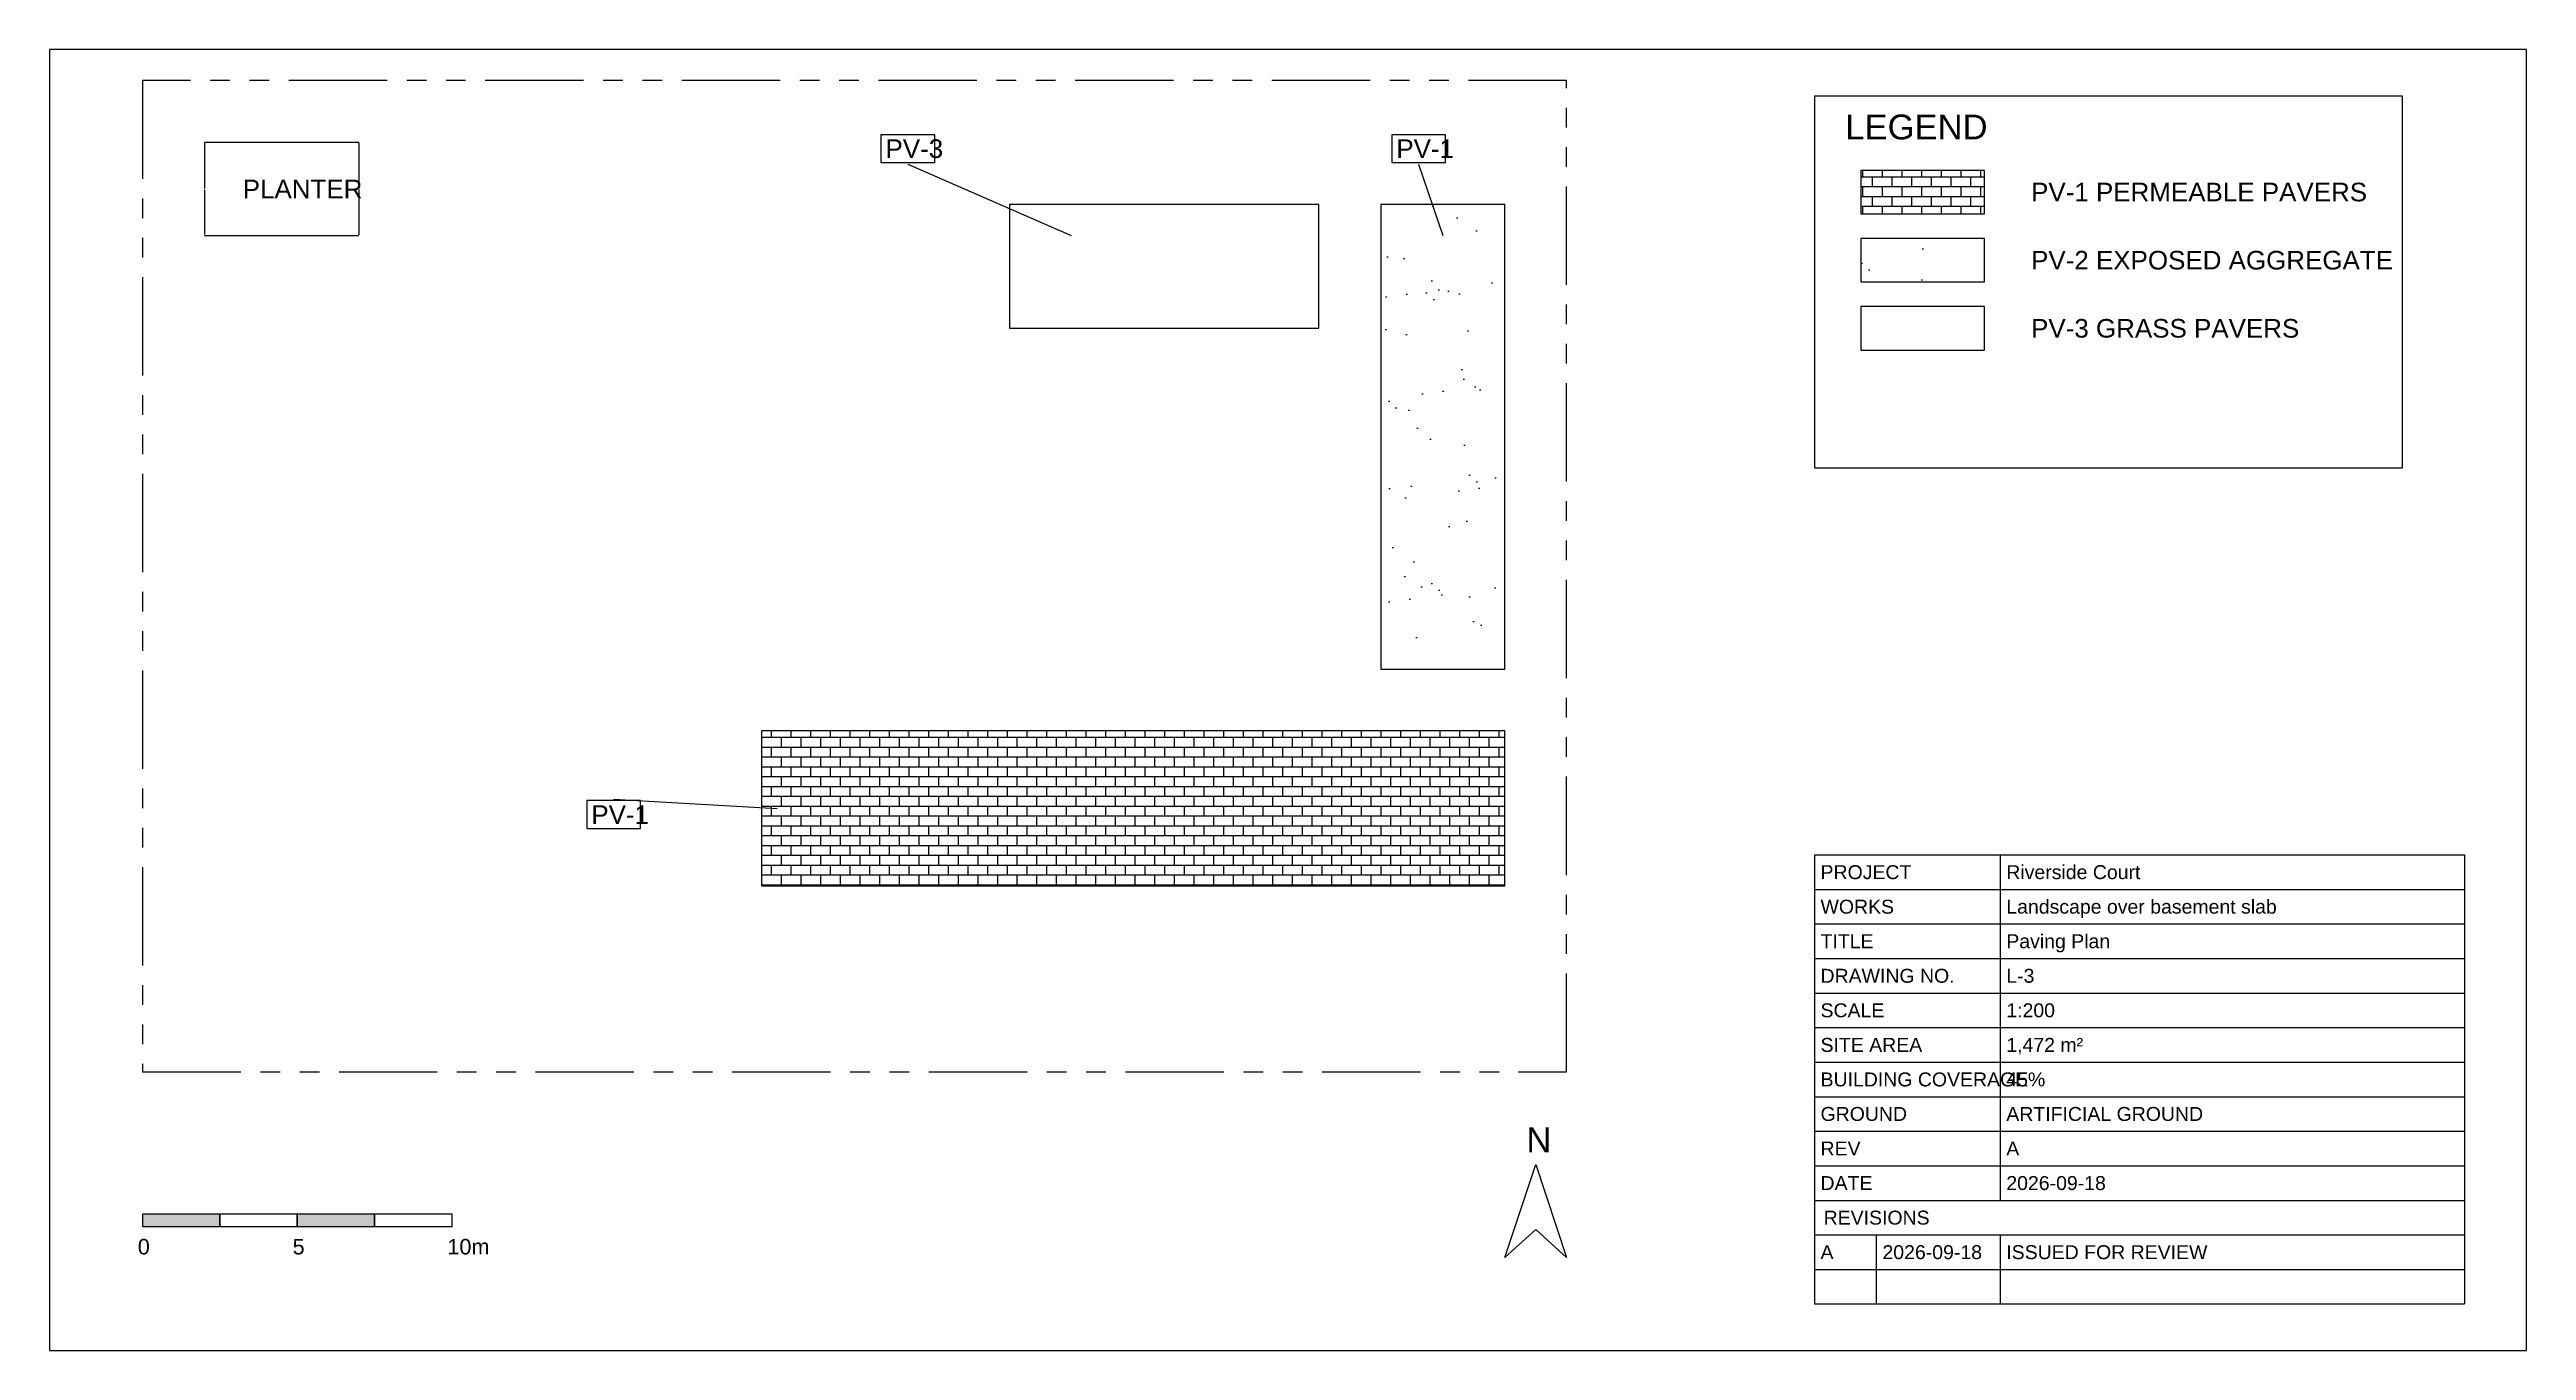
# Model space of a CAD drawing. Header units: metres. Extents: x -3 to 77, y -9 to 33.
import ezdxf

# ---------------------------------------------------------------- set-up
doc = ezdxf.new("R2010")
doc.units = ezdxf.units.M
doc.linetypes.add('PHANTOM', pattern=[6.35, 3.175, -0.635, 0.635, -0.635, 0.635, -0.635])
for name, color, linetype in [('FRAME', 7, 'Continuous'), ('HATCH', 7, 'Continuous'), ('LEADER', 7, 'Continuous'), ('PAVE', 7, 'Continuous'), ('PLANT', 7, 'Continuous'), ('SITE', 7, 'Continuous'), ('TEXT', 7, 'Continuous')]:
    doc.layers.add(name, color=color, linetype=linetype)
doc.styles.add('LABELS', font='arial.ttf')

msp = doc.modelspace()

# ---------------------------------------------------------------- hatches: boundary and pattern name
at = {"layer": 'FRAME'}
h = msp.add_hatch(color=7, dxfattribs=at)
h.dxf.hatch_style = 1
h.paths.add_polyline_path([(0, -5), (2.5, -5), (2.5, -4.6), (0, -4.6)])
h = msp.add_hatch(color=7, dxfattribs=at)
h.dxf.hatch_style = 1
h.paths.add_polyline_path([(5, -5), (7.5, -5), (7.5, -4.6), (5, -4.6)])
at = {"layer": 'HATCH'}
h = msp.add_hatch(dxfattribs=at)
h.set_pattern_fill('BRICK', scale=0.05)
h.paths.add_polyline_path([(55.5, 27.7), (59.5, 27.7), (59.5, 29.1), (55.5, 29.1)])
h = msp.add_hatch(dxfattribs=at)
h.set_pattern_fill('AR-B816', scale=0.05)
h.paths.add_polyline_path([(28, 24), (38, 24), (38, 28), (28, 28)])
h = msp.add_hatch(dxfattribs=at)
h.set_pattern_fill('AR-SAND', scale=0.05)
h.paths.add_polyline_path([(40, 13), (44, 13), (44, 28), (40, 28)])
h = msp.add_hatch(dxfattribs=at)
h.set_pattern_fill('AR-SAND', scale=0.05)
h.paths.add_polyline_path([(55.5, 25.5), (59.5, 25.5), (59.5, 26.9), (55.5, 26.9)])
h = msp.add_hatch(dxfattribs=at)
h.set_pattern_fill('AR-B816', scale=0.05)
h.paths.add_polyline_path([(55.5, 23.3), (59.5, 23.3), (59.5, 24.7), (55.5, 24.7)])
h = msp.add_hatch(dxfattribs=at)
h.set_pattern_fill('BRICK', scale=0.05)
h.paths.add_polyline_path([(20, 6), (44, 6), (44, 11), (20, 11)])

# ---------------------------------------------------------------- linework, layer by layer
at = {"layer": 'FRAME'}
for p, q in [((54, 7), (75, 7)), ((54, 7), (54, 5.885)), ((60, 7), (60, 5.885)), ((75, 7), (75, 5.885)), ((54, 5.885), (75, 5.885)), ((54, 5.885), (54, 4.769)), ((60, 5.885), (60, 4.769)), ((75, 5.885), (75, 4.769)), ((54, 4.769), (75, 4.769)), ((54, 4.769), (54, 3.654)), ((60, 4.769), (60, 3.654)), ((75, 4.769), (75, 3.654)), ((54, 3.654), (75, 3.654)), ((54, 3.654), (54, 2.538)), ((60, 3.654), (60, 2.538)), ((75, 3.654), (75, 2.538)), ((54, 2.538), (75, 2.538)), ((54, 2.538), (54, 1.423)), ((60, 2.538), (60, 1.423)), ((75, 2.538), (75, 1.423)), ((54, 1.423), (75, 1.423)), ((54, 1.423), (54, 0.308)), ((60, 1.423), (60, 0.308)), ((75, 1.423), (75, 0.308)), ((54, 0.308), (75, 0.308)), ((54, 0.308), (54, -0.808)), ((60, 0.308), (60, -0.808)), ((75, 0.308), (75, -0.808)), ((54, -0.808), (75, -0.808)), ((54, -0.808), (54, -1.923)), ((60, -0.808), (60, -1.923)), ((75, -0.808), (75, -1.923)), ((54, -1.923), (75, -1.923)), ((54, -1.923), (54, -3.038)), ((60, -1.923), (60, -3.038)), ((75, -1.923), (75, -3.038)), ((54, -3.038), (75, -3.038)), ((54, -3.038), (54, -4.154)), ((60, -3.038), (60, -4.154)), ((75, -3.038), (75, -4.154)), ((54, -4.154), (75, -4.154)), ((54, -4.154), (75, -4.154)), ((54, -4.154), (54, -5.269)), ((75, -4.154), (75, -5.269)), ((54, -5.269), (75, -5.269)), ((54, -5.269), (54, -6.385)), ((56, -5.269), (56, -6.385)), ((60, -5.269), (60, -6.385)), ((75, -5.269), (75, -6.385)), ((54, -6.385), (75, -6.385)), ((54, -6.385), (54, -7.5)), ((56, -6.385), (56, -7.5)), ((60, -6.385), (60, -7.5)), ((75, -6.385), (75, -7.5)), ((54, -7.5), (75, -7.5))]:
    msp.add_line(p, q, dxfattribs=at)
for points in [[(-3, -9), (77, -9), (77, 33), (-3, 33)], [(54, 19.5), (73, 19.5), (73, 31.5), (54, 31.5)], [(55.5, 27.7), (59.5, 27.7), (59.5, 29.1), (55.5, 29.1)], [(55.5, 25.5), (59.5, 25.5), (59.5, 26.9), (55.5, 26.9)], [(55.5, 23.3), (59.5, 23.3), (59.5, 24.7), (55.5, 24.7)], [(44, -6), (45, -3), (46, -6), (45, -5.1)], [(0, -5), (2.5, -5), (2.5, -4.6), (0, -4.6)], [(2.5, -5), (5, -5), (5, -4.6), (2.5, -4.6)], [(5, -5), (7.5, -5), (7.5, -4.6), (5, -4.6)], [(7.5, -5), (10, -5), (10, -4.6), (7.5, -4.6)]]:
    msp.add_lwpolyline(points, close=True, dxfattribs=at)
at = {"layer": 'LEADER'}
for points in [[(23.85, 29.35), (25.59, 29.35), (25.59, 30.25), (23.85, 30.25)], [(40.35, 29.35), (42.09, 29.35), (42.09, 30.25), (40.35, 30.25)], [(14.35, 7.85), (16.09, 7.85), (16.09, 8.75), (14.35, 8.75)]]:
    msp.add_lwpolyline(points, close=True, dxfattribs=at)
for points in [[(24.72, 29.3), (30, 27)], [(41.22, 29.3), (42, 27)], [(15.22, 8.8), (20.5, 8.5)]]:
    msp.add_lwpolyline(points, dxfattribs=at)
at = {"layer": 'PAVE'}
for points in [[(28, 24), (38, 24), (38, 28), (28, 28)], [(40, 13), (44, 13), (44, 28), (40, 28)], [(20, 6), (44, 6), (44, 11), (20, 11)]]:
    msp.add_lwpolyline(points, close=True, dxfattribs=at)
at = {"layer": 'PLANT'}
for p, q in [((2, 29.985), (2, 28.515)), ((4.49, 30), (2.01, 30)), ((7, 30), (4.5, 30)), ((7, 28.525), (7, 29.975)), ((2, 28.475), (2, 27.025)), ((7, 27.015), (7, 28.485)), ((2, 27), (4.5, 27)), ((4.51, 27), (6.99, 27))]:
    msp.add_line(p, q, dxfattribs=at)
at = {"layer": 'SITE', "linetype": 'PHANTOM'}
msp.add_lwpolyline([(0, 0), (46, 0), (46, 32), (0, 32)], close=True, dxfattribs=at)

# ---------------------------------------------------------------- texts
at = {"layer": 'FRAME', "style": 'LABELS'}
for s, height, p in [('N', 0.8, (44.7, -2.6)), ('0', 0.5, (-0.15, -5.9)), ('5', 0.5, (4.85, -5.9)), ('10m', 0.5, (9.85, -5.9))]:
    msp.add_text(s, height=height, dxfattribs=at).set_placement(p)
at = {"layer": 'TEXT', "style": 'LABELS'}
for s, height, p in [('LEGEND', 0.8, (55, 30.1)), ('PV-3', 0.6, (24, 29.5)), ('PV-1', 0.6, (40.5, 29.5)), ('PLANTER', 0.6, (3.24, 28.2)), ('PV-1 PERMEABLE PAVERS', 0.6, (61, 28.1)), ('PV-2 EXPOSED AGGREGATE', 0.6, (61, 25.9)), ('PV-3 GRASS PAVERS', 0.6, (61, 23.7)), ('PV-1', 0.6, (14.5, 8)), ('PROJECT', 0.45, (54.2, 6.217)), ('Riverside Court', 0.45, (60.2, 6.217)), ('WORKS', 0.45, (54.2, 5.102)), ('Landscape over basement slab', 0.45, (60.2, 5.102)), ('TITLE', 0.45, (54.2, 3.987)), ('Paving Plan', 0.45, (60.2, 3.987)), ('DRAWING NO.', 0.45, (54.2, 2.871)), ('L-3', 0.45, (60.2, 2.871)), ('SCALE', 0.45, (54.2, 1.756)), ('1:200', 0.45, (60.2, 1.756)), ('SITE AREA', 0.45, (54.2, 0.64)), ('1,472 m²', 0.45, (60.2, 0.64)), ('BUILDING COVERAGE', 0.45, (54.2, -0.475)), ('45%', 0.45, (60.2, -0.475)), ('GROUND', 0.45, (54.2, -1.59)), ('ARTIFICIAL GROUND', 0.45, (60.2, -1.59)), ('REV', 0.45, (54.2, -2.706)), ('A', 0.45, (60.2, -2.706)), ('DATE', 0.45, (54.2, -3.821)), ('2026-09-18', 0.45, (60.2, -3.821)), ('REVISIONS', 0.45, (54.3, -4.937)), ('2026-09-18', 0.45, (56.2, -6.052)), ('ISSUED FOR REVIEW', 0.45, (60.2, -6.052)), ('A', 0.45, (54.2, -6.052))]:
    msp.add_text(s, height=height, dxfattribs=at).set_placement(p)

doc.saveas('drawing.dxf')
